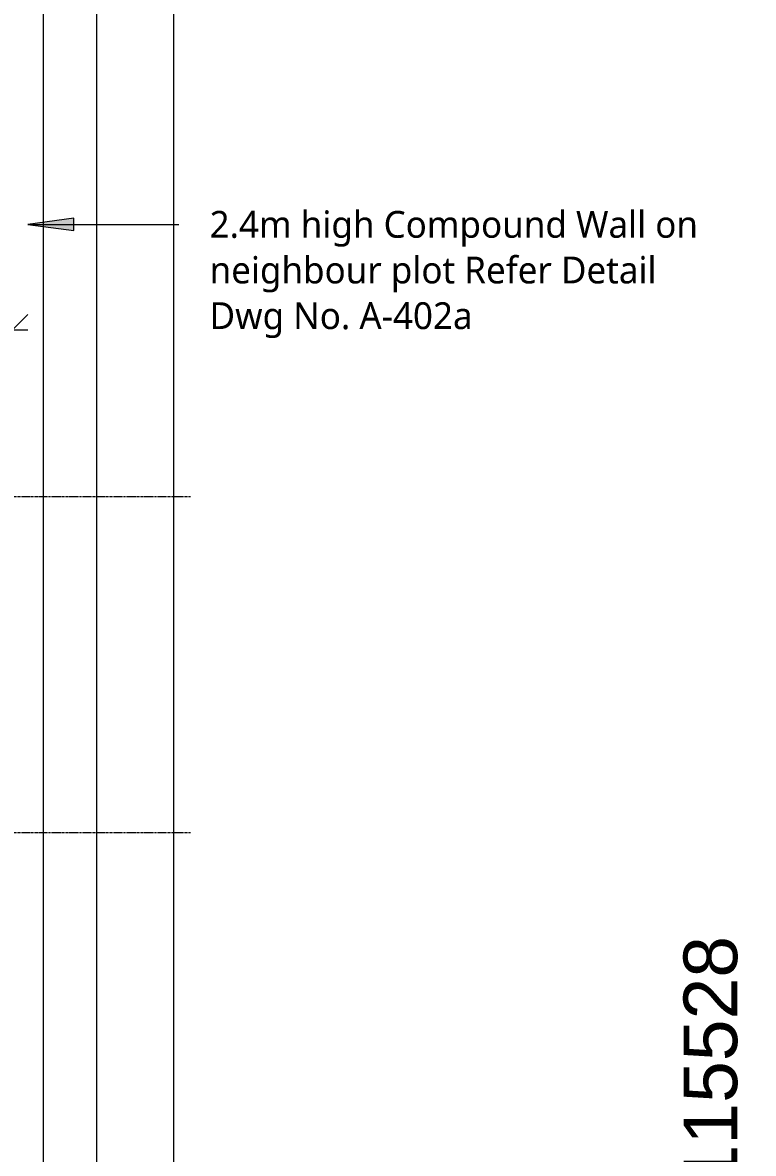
# Model space of a CAD drawing. Header units: millimetres. Extents: x -14329 to 996201, y -409013 to 338495.
# Drawn here: x 6802 to 11566, y 2632 to 10002 of the extents above; entities that cross this region are included whole.
import ezdxf

# ---------------------------------------------------------------- set-up
doc = ezdxf.new("R2010")
doc.units = ezdxf.units.MM
doc.linetypes.add('Grid Line', pattern=[22.225, 12.7, -3.175, 3.175, -3.175])
doc.linetypes.add('Overhead', pattern=[3.96875, 2.38125, -1.5875])
for name, color, linetype, lineweight in [('A-ANNO-DIMS', 211, 'Continuous', 9), ('A-ANNO-DIMS-100', 211, 'Continuous', 9), ('A-FLOR-OVHD', 1, 'Overhead', 18), ('G-ANNO-TEXT', 231, 'Continuous', 9), ('S-GRID', 1, 'Continuous', 9)]:
    doc.layers.add(name, color=color, linetype=linetype, lineweight=lineweight)
doc.styles.add('Arial', font='arial.ttf', dxfattribs={"height": 250})
doc.styles.add('Arial_1', font='arial.ttf', dxfattribs={"height": 150})
doc.styles.add('Arial_6', font='arial.ttf', dxfattribs={"height": 350})
doc.styles.add('Lucida Sans Unicode_1', font='l_10646.ttf', dxfattribs={"height": 175})
doc.dimstyles.new('100', dxfattribs={"dimscale": 304.8, "dimtxt": 153.03891, "dimasz": 0.656168, "dimexe": 0.328084, "dimexo": 0.0625, "dimgap": 0.016404, "dimtad": 1, "dimdec": 0, "dimzin": 0, "dimdsep": 46, "dimtxsty": 'Arial_1', "dimblk1": 'OBLIQUE', "dimblk2": 'OBLIQUE', "dimsah": 1, "dimcen": 0.09, "dimdle": 0.328084, "dimazin": 0, "dimtfac": 1, "dimtdec": 4, "dimtix": 1, "dimtmove": 0, "dimatfit": 3, "dimfxl": 0.328084, "dimfxlon": 1, "dimtvp": 1, "dimtolj": 1, "dimtzin": 0, "dimarcsym": 2})
doc.dimstyles.new('Plot-dimension', dxfattribs={"dimscale": 304.8, "dimtxt": 255.06485, "dimasz": 0.656168, "dimexe": 0.328084, "dimexo": 0.0625, "dimgap": 0.016404, "dimtad": 1, "dimlfac": 0.001, "dimrnd": 0.01, "dimzin": 0, "dimdsep": 46, "dimtxsty": 'Arial', "dimblk1": 'OBLIQUE', "dimblk2": 'OBLIQUE', "dimsah": 1, "dimcen": 0.09, "dimdle": 0.328084, "dimazin": 0, "dimtfac": 1, "dimtdec": 4, "dimtix": 1, "dimtmove": 2, "dimatfit": 3, "dimfxl": 0.328084, "dimfxlon": 1, "dimtvp": 1, "dimtolj": 1, "dimtzin": 0, "dimarcsym": 2})

# ---------------------------------------------------------------- blocks, each defined once
blk = doc.blocks.new('DIMBLOCK53-Ground Floor Lvl')
at = {"layer": 'A-ANNO-DIMS-100', "transparency": 16777216}
for p, q in [((7788.6, 12922.2), (7688.6, 13022.2)), ((7788.6, -18177.8), (7788.6, 13022.2)), ((7688.6, 12922.2), (7888.6, 12922.2)), ((7788.6, 12922.2), (7688.6, 12922.2)), ((7788.6, 12922.2), (7888.6, 12822.2)), ((7788.6, -18077.8), (7688.6, -17977.8)), ((7688.6, -18077.8), (7888.6, -18077.8)), ((7788.6, -18077.8), (7688.6, -18077.8)), ((7788.6, -18077.8), (7888.6, -18177.8))]:
    blk.add_line(p, q, dxfattribs=at)
at = {"layer": 'A-ANNO-DIMS-100', "color": 0, "transparency": 16777216, "insert": (7459.1, -4049.1), "char_height": 250, "width": 1506.845, "attachment_point": 1, "rotation": 90, "line_spacing_factor": 0.941778, "style": 'Arial'}
blk.add_mtext('31.00 m', dxfattribs=at)
blk = doc.blocks.new('_Oblique')
at = {"color": 0, "linetype": 'ByBlock', "lineweight": -2}
blk.add_line((-0.5, -0.5), (0.5, 0.5), dxfattribs=at)
blk = doc.blocks.new('DIMBLOCK63-Ground Floor Lvl')
at = {"layer": 'A-ANNO-DIMS-100', "transparency": 16777216}
for p, q in [((3736.1, 7998.5), (3836.1, 8098.5)), ((3736.1, 7898.5), (3736.1, 8098.5)), ((6736.1, 7998.5), (6836.1, 8098.5)), ((6736.1, 8098.5), (6736.1, 7898.5)), ((6736.1, 7998.5), (6736.1, 8098.5)), ((3736.1, 7998.5), (3636.1, 7898.5)), ((3736.1, 7998.5), (6836.1, 7998.5)), ((3736.1, 7998.5), (3736.1, 7898.5)), ((6736.1, 7998.5), (6636.1, 7898.5))]:
    blk.add_line(p, q, dxfattribs=at)
at = {"layer": 'A-ANNO-DIMS-100', "color": 0, "transparency": 16777216, "insert": (5005.4, 8198.2), "char_height": 150, "width": 553.765, "attachment_point": 1, "line_spacing_factor": 0.941778, "style": 'Arial_1'}
blk.add_mtext('3000', dxfattribs=at)
blk = doc.blocks.new('DIMBLOCK67-Ground Floor Lvl')
at = {"layer": 'A-ANNO-DIMS-100', "transparency": 16777216}
for p, q in [((7283.1, 12922.2), (7183.1, 13022.2)), ((7283.1, 13022.2), (7283.1, -11677.9)), ((7183.1, 12922.2), (7383.1, 12922.2)), ((7283.1, 12922.2), (7183.1, 12922.2)), ((7283.1, 12922.2), (7383.1, 12822.2)), ((7283.1, -11677.9), (7183.1, -11577.9)), ((7183.1, -11677.9), (7383.1, -11677.9)), ((7283.1, -11677.9), (7183.1, -11677.9)), ((7283.1, -11677.9), (7383.1, -11777.9))]:
    blk.add_line(p, q, dxfattribs=at)
at = {"layer": 'A-ANNO-DIMS-100', "color": 0, "transparency": 16777216, "insert": (7083.4, 333.7), "char_height": 150, "width": 692.207, "attachment_point": 1, "rotation": 90, "line_spacing_factor": 0.941778, "style": 'Arial_1'}
blk.add_mtext('24600', dxfattribs=at)

msp = doc.modelspace()

# ---------------------------------------------------------------- hatches: boundary and pattern name
at = {"layer": 'G-ANNO-TEXT'}
msp.add_hatch(color=7, dxfattribs=at).paths.add_polyline_path([(6835.127, 8687.029), (7135.127, 8647.534), (7135.127, 8726.525)])

# ---------------------------------------------------------------- linework, layer by layer
at = {"layer": 'A-FLOR-OVHD'}
msp.add_line((6936.147, 12922.171), (6936.147, -11677.869), dxfattribs=at)
msp.add_line((6936.147, 12922.171), (6936.147, -11677.869), dxfattribs=at)
at = {"layer": 'G-ANNO-TEXT', "color": 7}
for p, q in [((7135.127, 8726.525), (6835.127, 8687.029)), ((7135.127, 8647.534), (7135.127, 8726.525)), ((6835.127, 8687.029), (7135.127, 8647.534)), ((6835.127, 8687.029), (7820.811, 8687.029))]:
    msp.add_line(p, q, dxfattribs=at)
at = {"layer": 'S-GRID', "linetype": 'Grid Line'}
for p, q in [((7895.601, 6912.17), (-11133.357, 6912.17)), ((7895.601, 4722.17), (-11133.357, 4722.17))]:
    msp.add_line(p, q, dxfattribs=at)

# ---------------------------------------------------------------- texts
at = {"layer": 'G-ANNO-TEXT', "color": 7, "char_height": 175, "attachment_point": 1, "style": 'Lucida Sans Unicode_1'}
for s, insert, width in [('2.4m high Compound Wall on ', (8020.784, 8774.529), 4425.315), ('neighbour plot Refer Detail ', (8020.784, 8476.873), 4032.48812), ('Dwg No. A-402a', (8020.784, 8179.217), 2421.09625)]:
    msp.add_mtext(s, dxfattribs=dict(at, insert=insert, width=width))
at = {"layer": 'G-ANNO-TEXT', "color": 7, "insert": (11110.45, -1441.613), "char_height": 350, "width": 6798.31, "attachment_point": 1, "rotation": 90, "style": 'Arial_6'}
msp.add_mtext('Adjacent Plot - 71115528', dxfattribs=at)

# ---------------------------------------------------------------- dimensions: what is measured, and where the dimension line sits
at = {"layer": 'A-ANNO-DIMS'}
dim = msp.add_linear_dim(base=(7283.1, -11677.869), p1=(7183.1, 12922.171), p2=(7183.1, -11677.869), angle=90, dimstyle='100', override={"dimpost": '<>', "dimfxl": 24600.040043}, dxfattribs=at)
dim.commit()
dim.dimension.update_dxf_attribs({"geometry": 'DIMBLOCK67-Ground Floor Lvl', "text_midpoint": (7201.514, 622.151)})
dim = msp.add_linear_dim(base=(7788.642, 12922.171), p1=(7688.642, -18077.829), p2=(7688.642, 12922.171), angle=90, dimstyle='Plot-dimension', override={"dimpost": '<> m', "dimfxl": 31000.00075}, dxfattribs=at)
dim.commit()
dim.dimension.update_dxf_attribs({"geometry": 'DIMBLOCK53-Ground Floor Lvl', "text_midpoint": (7625.751, -3295.657), "dimtype": 160, "text_rotation": 90})
dim = msp.add_linear_dim(base=(6736.147, 7998.51), p1=(3736.147, 7898.51), p2=(6736.147, 8098.51), dimstyle='100', override={"dimpost": '<>', "dimfxl": 3006.659276}, dxfattribs=at)
dim.commit()
dim.dimension.update_dxf_attribs({"geometry": 'DIMBLOCK63-Ground Floor Lvl', "text_midpoint": (5236.147, 8080.147)})

doc.saveas('drawing.dxf')
